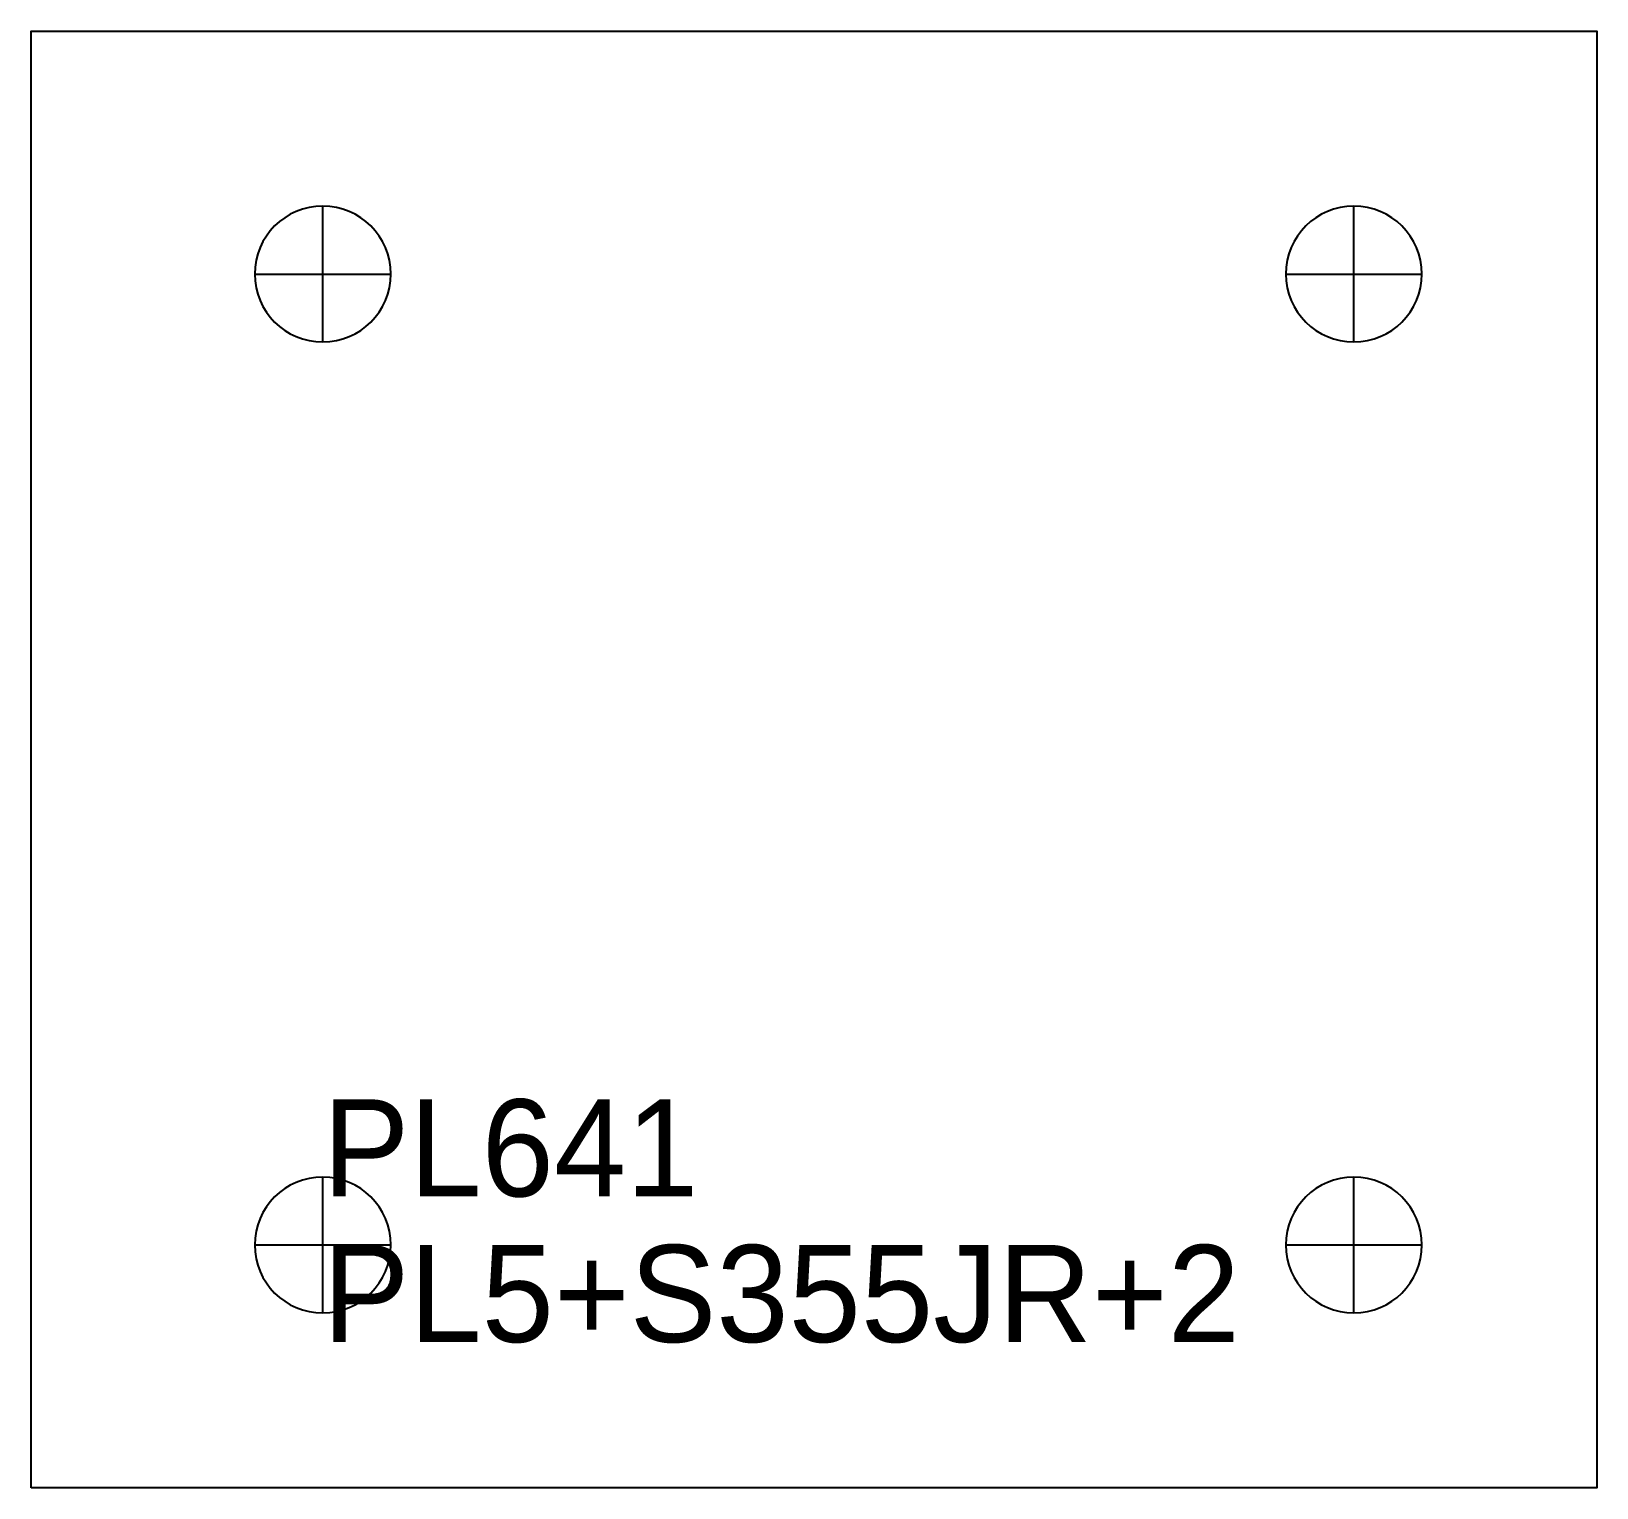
# Model space of a CAD drawing. Extents: x 0 to 161, y 0 to 150.
import ezdxf

# ---------------------------------------------------------------- set-up
doc = ezdxf.new("R2010")
doc.units = 0
for name, color, linetype in [('14', 7, 'CONTINUOUS'), ('CUT', 7, 'CONTINUOUS'), ('SCRIBE', 3, 'CONTINUOUS'), ('TEXT', 7, 'CONTINUOUS')]:
    doc.layers.add(name, color=color, linetype=linetype)

msp = doc.modelspace()

# ---------------------------------------------------------------- linework, layer by layer
at = {"layer": '14', "color": 7, "linetype": 'CONTINUOUS'}
for p, q in [((30, 118), (30, 132)), ((136.14, 118), (136.14, 132)), ((23, 125), (37, 125)), ((129.14, 125), (143.14, 125)), ((30, 18), (30, 32)), ((136.14, 18), (136.14, 32)), ((23, 25), (37, 25)), ((129.14, 25), (143.14, 25))]:
    msp.add_line(p, q, dxfattribs=at)
for points in [[(30, 132, 1), (30, 118, 1)], [(136.14, 132, 1), (136.14, 118, 1)], [(30, 32, 1), (30, 18, 1)], [(136.14, 32, 1), (136.14, 18, 1)]]:
    msp.add_lwpolyline(points, format="xyb", close=True, dxfattribs=at)
at = {"layer": 'CUT', "color": 7, "linetype": 'CONTINUOUS'}
msp.add_lwpolyline([(0, 0), (0, 150), (161.14, 150), (161.14, 0)], close=True, dxfattribs=at)

# ---------------------------------------------------------------- texts
at = {"layer": 'SCRIBE', "color": 3}
msp.add_text('PL641', height=10, dxfattribs=at).set_placement((30, 30))
at = {"layer": 'TEXT', "color": 7}
msp.add_text('PL5+S355JR+2', height=10, dxfattribs=at).set_placement((30, 15))

doc.saveas('drawing.dxf')
